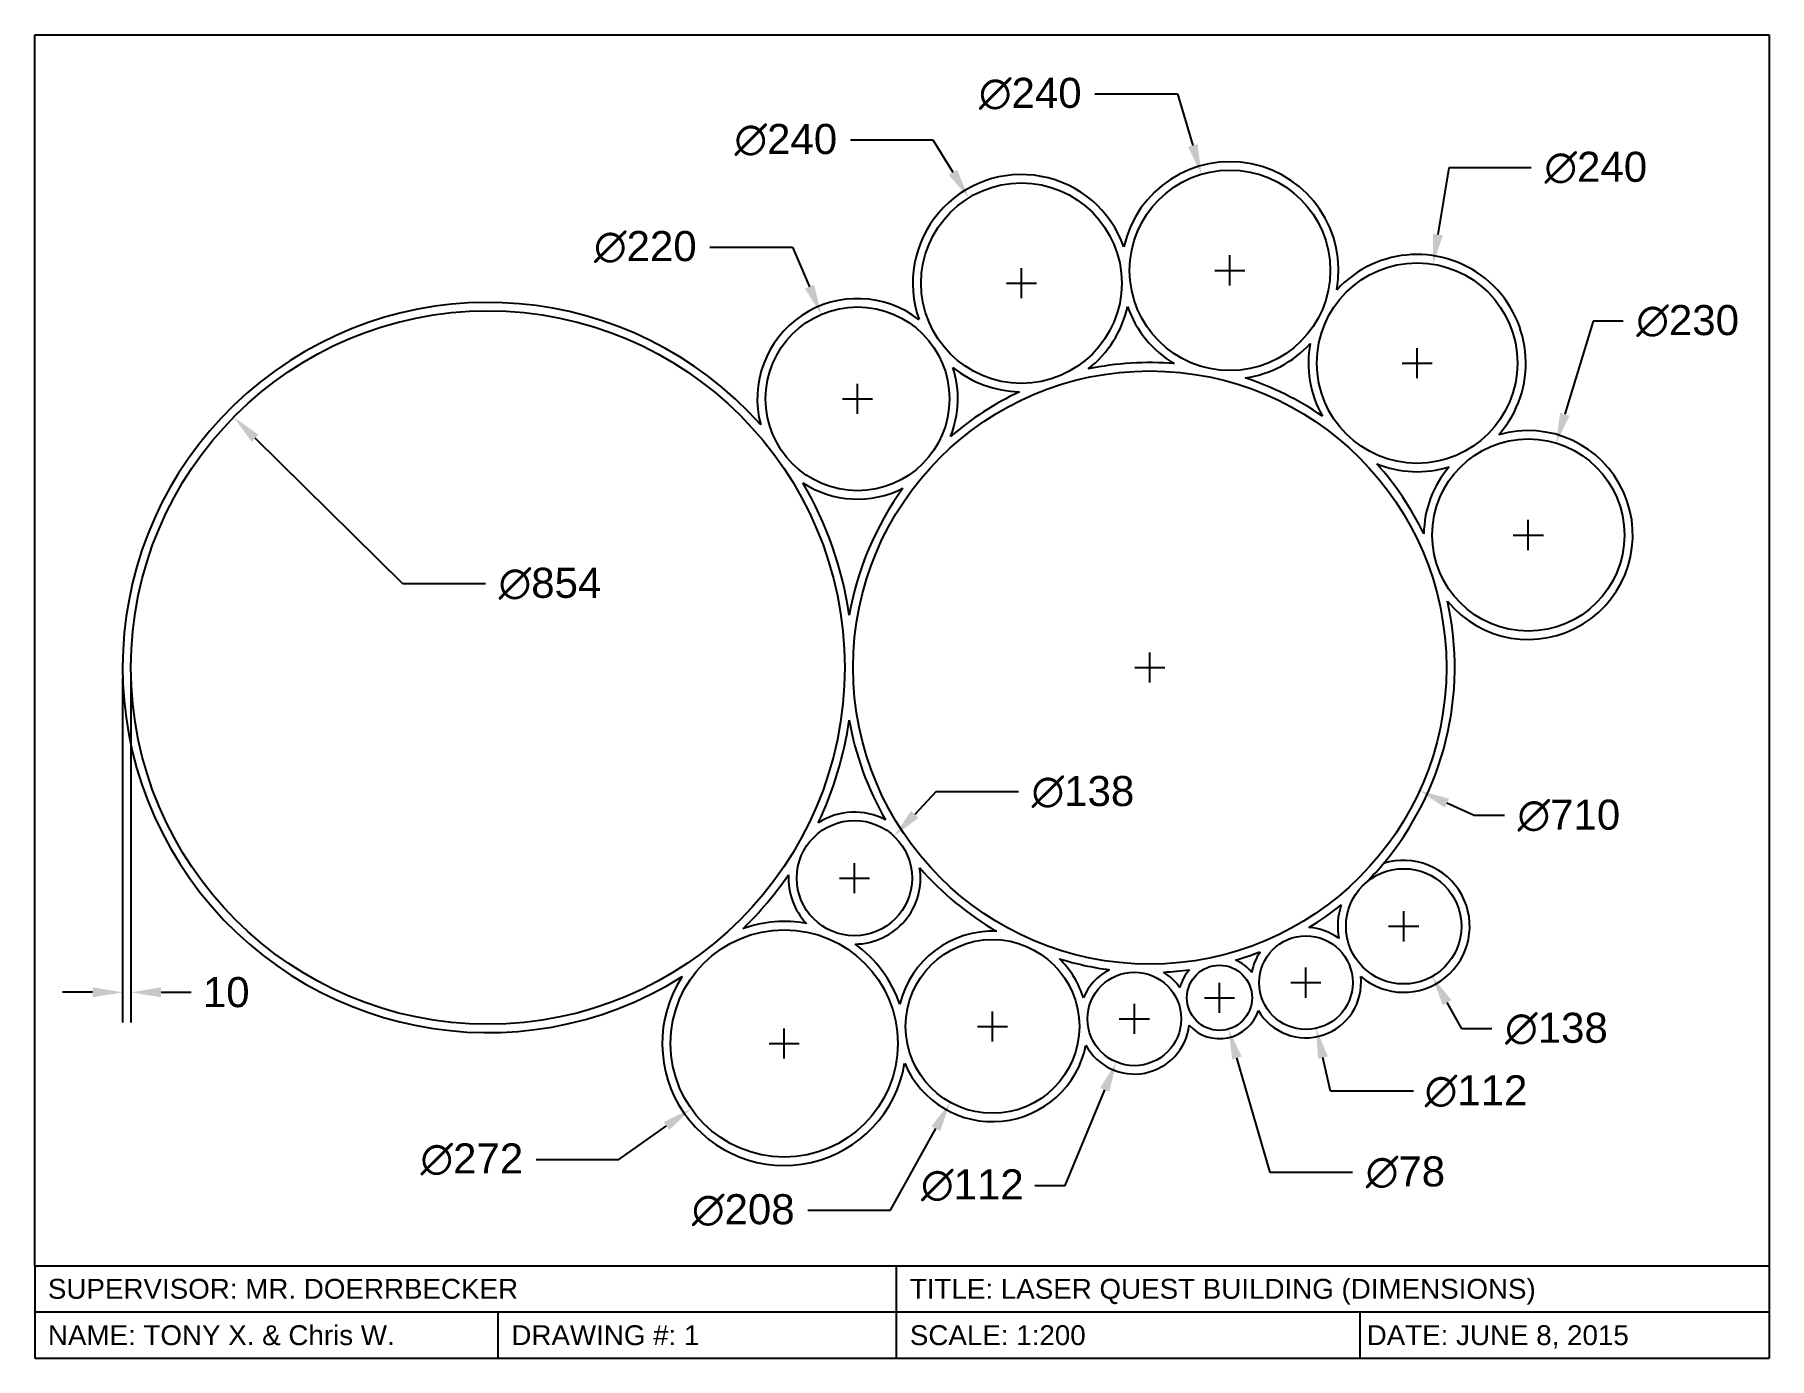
# Model space of a CAD drawing. Header units: inches. Extents: x 0 to 2076, y 0 to 1584.
import ezdxf

# ---------------------------------------------------------------- set-up
doc = ezdxf.new("R2010")
doc.units = ezdxf.units.IN
doc.header["$MEASUREMENT"] = 0
doc.linetypes.add('HIDDEN2', pattern=[0.1875, 0.125, -0.0625])
doc.layers.add('Text', color=5, linetype='Continuous')
doc.styles.get("Standard").update_dxf_attribs({"font": 'Arial.ttf'})
doc.dimstyles.get("Standard").update_dxf_attribs({"dimscale": 200, "dimtxt": 0.18, "dimasz": 0.18, "dimexe": 0.18, "dimexo": 0.0625, "dimgap": 0.09, "dimtad": 0, "dimtih": 1, "dimtoh": 1, "dimdec": 0, "dimzin": 0, "dimdsep": 46, "dimtxsty": 'Standard', "dimcen": 0.09, "dimadec": 0, "dimazin": 0, "dimtfac": 1, "dimtdec": 0, "dimtofl": 0, "dimtmove": 0, "dimatfit": 3, "dimfxl": 1, "dimtolj": 1, "dimtzin": 0, "dimarcsym": 0})

# ---------------------------------------------------------------- blocks, each defined once
blk = doc.blocks.new('*D1')
at = {"color": 0, "lineweight": -2, "transparency": 16777216}
for p, q in [((440.5, 927.1), (263.7, 1101.4)), ((539.4, 927.1), (440.5, 927.1))]:
    blk.add_line(p, q, dxfattribs=at)
at = {"color": 0, "transparency": 16777216}
blk.add_solid([(267.9, 1105.6), (259.5, 1097.1), (238.1, 1126.6)], dxfattribs=at)
at = {"layer": 'Defpoints', "color": 0, "transparency": 16777216}
for p in [(238.1, 1126.6), (846.3, 527.2)]:
    blk.add_point(p, dxfattribs=at)
at = {"color": 0, "transparency": 16777216, "insert": (616.6, 927.1), "char_height": 36, "attachment_point": 5}
blk.add_mtext('\\A1;∅854', dxfattribs=at)
blk = doc.blocks.new('*D2')
at = {"color": 0, "lineweight": -2, "transparency": 16777216}
for p, q in [((807.9, 1330.2), (906.8, 1330.2)), ((906.8, 1330.2), (927.1, 1282.7)), ((984.6, 1130.5), (984.6, 1166.5)), ((966.6, 1148.5), (1002.6, 1148.5))]:
    blk.add_line(p, q, dxfattribs=at)
at = {"color": 0, "transparency": 16777216}
blk.add_solid([(932.6, 1285.1), (921.6, 1280.4), (941.3, 1249.6)], dxfattribs=at)
at = {"layer": 'Defpoints', "color": 0, "transparency": 16777216}
for p in [(941.3, 1249.6), (1028, 1047.4)]:
    blk.add_point(p, dxfattribs=at)
at = {"color": 0, "transparency": 16777216, "insert": (730.7, 1330.2), "char_height": 36, "attachment_point": 5}
blk.add_mtext('\\A1;∅220', dxfattribs=at)
blk = doc.blocks.new('*D3')
at = {"color": 0, "lineweight": -2, "transparency": 16777216}
for p, q in [((976, 1458.4), (1074.8, 1458.4)), ((1074.8, 1458.4), (1098.7, 1419.7)), ((1162.7, 1287), (1198.7, 1287)), ((1180.7, 1269), (1180.7, 1305))]:
    blk.add_line(p, q, dxfattribs=at)
at = {"color": 0, "transparency": 16777216}
blk.add_solid([(1103.8, 1422.9), (1093.6, 1416.6), (1117.6, 1389.1)], dxfattribs=at)
at = {"layer": 'Defpoints', "color": 0, "transparency": 16777216}
for p in [(1117.6, 1389.1), (1243.7, 1184.9)]:
    blk.add_point(p, dxfattribs=at)
at = {"color": 0, "transparency": 16777216, "insert": (898.8, 1458.4), "char_height": 36, "attachment_point": 5}
blk.add_mtext('\\A1;∅240', dxfattribs=at)
blk = doc.blocks.new('*D4')
at = {"color": 0, "lineweight": -2, "transparency": 16777216}
for p, q in [((1268.5, 1513.6), (1367.4, 1513.6)), ((1367.4, 1513.6), (1385.7, 1451.8)), ((1430.2, 1284.3), (1430.2, 1320.3)), ((1412.2, 1302.3), (1448.2, 1302.3))]:
    blk.add_line(p, q, dxfattribs=at)
at = {"color": 0, "transparency": 16777216}
blk.add_solid([(1391.5, 1453.5), (1380, 1450.1), (1396, 1417.3)], dxfattribs=at)
at = {"layer": 'Defpoints', "color": 0, "transparency": 16777216}
for p in [(1396, 1417.3), (1464.4, 1187.3)]:
    blk.add_point(p, dxfattribs=at)
at = {"color": 0, "transparency": 16777216, "insert": (1191.3, 1513.6), "char_height": 36, "attachment_point": 5}
blk.add_mtext('\\A1;∅240', dxfattribs=at)
blk = doc.blocks.new('*D5')
at = {"color": 0, "lineweight": -2, "transparency": 16777216}
for p, q in [((1692, 1425.1), (1679.1, 1345.3)), ((1790.8, 1425.1), (1692, 1425.1)), ((1654.2, 1173.3), (1654.2, 1209.3)), ((1636.2, 1191.3), (1672.2, 1191.3))]:
    blk.add_line(p, q, dxfattribs=at)
at = {"color": 0, "transparency": 16777216}
blk.add_solid([(1673.2, 1346.3), (1685, 1344.4), (1673.3, 1309.8)], dxfattribs=at)
at = {"layer": 'Defpoints', "color": 0, "transparency": 16777216}
for p in [(1673.3, 1309.8), (1635.1, 1072.8)]:
    blk.add_point(p, dxfattribs=at)
at = {"color": 0, "transparency": 16777216, "insert": (1868, 1425.1), "char_height": 36, "attachment_point": 5}
blk.add_mtext('\\A1;∅240', dxfattribs=at)
blk = doc.blocks.new('*D6')
at = {"color": 0, "lineweight": -2, "transparency": 16777216}
for p, q in [((1864.8, 1241.6), (1831, 1130.1)), ((1900.8, 1241.6), (1864.8, 1241.6)), ((1787.2, 967.5), (1787.2, 1003.5)), ((1769.2, 985.5), (1805.2, 985.5))]:
    blk.add_line(p, q, dxfattribs=at)
at = {"color": 0, "transparency": 16777216}
blk.add_solid([(1825.2, 1131.8), (1836.7, 1128.3), (1820.5, 1095.6)], dxfattribs=at)
at = {"layer": 'Defpoints', "color": 0, "transparency": 16777216}
for p in [(1820.5, 1095.6), (1753.9, 875.5)]:
    blk.add_point(p, dxfattribs=at)
at = {"color": 0, "transparency": 16777216, "insert": (1977.9, 1241.6), "char_height": 36, "attachment_point": 5}
blk.add_mtext('\\A1;∅230', dxfattribs=at)
blk = doc.blocks.new('*D7')
at = {"color": 0, "lineweight": -2, "transparency": 16777216}
for p, q in [((1334.2, 808.9), (1334.2, 844.9)), ((1316.2, 826.9), (1352.2, 826.9)), ((1722.6, 649.6), (1689.9, 664.6)), ((1758.6, 649.6), (1722.6, 649.6))]:
    blk.add_line(p, q, dxfattribs=at)
at = {"color": 0, "transparency": 16777216}
blk.add_solid([(1692.4, 670), (1687.4, 659.1), (1657.1, 679.5)], dxfattribs=at)
at = {"layer": 'Defpoints', "color": 0, "transparency": 16777216}
for p in [(1011.2, 974.3), (1657.1, 679.5)]:
    blk.add_point(p, dxfattribs=at)
at = {"color": 0, "transparency": 16777216, "insert": (1835.8, 649.6), "char_height": 36, "attachment_point": 5}
blk.add_mtext('\\A1;∅710', dxfattribs=at)
blk = doc.blocks.new('*D8')
at = {"color": 0, "lineweight": -2, "transparency": 16777216}
for p, q in [((1078.3, 677.9), (1053, 651.1)), ((1177.2, 677.9), (1078.3, 677.9)), ((980.9, 556.8), (980.9, 592.8)), ((962.9, 574.8), (998.9, 574.8))]:
    blk.add_line(p, q, dxfattribs=at)
at = {"color": 0, "transparency": 16777216}
blk.add_solid([(1048.6, 655.3), (1057.4, 647), (1028.3, 625)], dxfattribs=at)
at = {"layer": 'Defpoints', "color": 0, "transparency": 16777216}
for p in [(1028.3, 625), (933.5, 524.6)]:
    blk.add_point(p, dxfattribs=at)
at = {"color": 0, "transparency": 16777216, "insert": (1254.3, 677.9), "char_height": 36, "attachment_point": 5}
blk.add_mtext('\\A1;∅138', dxfattribs=at)
blk = doc.blocks.new('*D9')
at = {"color": 0, "lineweight": -2, "transparency": 16777216}
for p, q in [((896.9, 358.9), (896.9, 394.9)), ((878.9, 376.9), (914.9, 376.9)), ((699.1, 238.1), (756.1, 278.1)), ((600, 238.1), (699.1, 238.1))]:
    blk.add_line(p, q, dxfattribs=at)
at = {"color": 0, "transparency": 16777216}
blk.add_solid([(752.7, 283), (759.5, 273.2), (785.6, 298.8)], dxfattribs=at)
at = {"layer": 'Defpoints', "color": 0, "transparency": 16777216}
for p in [(1008.2, 455), (785.6, 298.8)]:
    blk.add_point(p, dxfattribs=at)
at = {"color": 0, "transparency": 16777216, "insert": (523.1, 238.1), "char_height": 36, "attachment_point": 5}
blk.add_mtext('\\A1;∅272', dxfattribs=at)
blk = doc.blocks.new('*D10')
at = {"color": 0, "lineweight": -2, "transparency": 16777216}
for p, q in [((1146.1, 379.3), (1146.1, 415.3)), ((1128.1, 397.3), (1164.1, 397.3)), ((1023.9, 177.3), (1078.1, 274.9)), ((925.1, 177.3), (1023.9, 177.3))]:
    blk.add_line(p, q, dxfattribs=at)
at = {"color": 0, "transparency": 16777216}
blk.add_solid([(1072.9, 277.8), (1083.4, 272), (1095.6, 306.4)], dxfattribs=at)
at = {"layer": 'Defpoints', "color": 0, "transparency": 16777216}
for p in [(1196.5, 488.2), (1095.6, 306.4)]:
    blk.add_point(p, dxfattribs=at)
at = {"color": 0, "transparency": 16777216, "insert": (847.9, 177.3), "char_height": 36, "attachment_point": 5}
blk.add_mtext('\\A1;∅208', dxfattribs=at)
blk = doc.blocks.new('*D11')
at = {"color": 0, "lineweight": -2, "transparency": 16777216}
for p, q in [((1315.8, 388.3), (1315.8, 424.3)), ((1297.8, 406.3), (1333.8, 406.3)), ((1232.9, 207), (1280.5, 321.4)), ((1196.9, 207), (1232.9, 207))]:
    blk.add_line(p, q, dxfattribs=at)
at = {"color": 0, "transparency": 16777216}
blk.add_solid([(1274.9, 323.7), (1286, 319), (1294.3, 354.6)], dxfattribs=at)
at = {"layer": 'Defpoints', "color": 0, "transparency": 16777216}
for p in [(1337.3, 458), (1294.3, 354.6)]:
    blk.add_point(p, dxfattribs=at)
at = {"color": 0, "transparency": 16777216, "insert": (1122, 207), "char_height": 36, "attachment_point": 5}
blk.add_mtext('\\A1;∅112', dxfattribs=at)
blk = doc.blocks.new('*D12')
at = {"color": 0, "lineweight": -2, "transparency": 16777216}
for p, q in [((1417.7, 413.6), (1417.7, 449.6)), ((1399.7, 431.6), (1435.7, 431.6)), ((1478.2, 222.6), (1438.5, 359.6)), ((1577, 222.6), (1478.2, 222.6))]:
    blk.add_line(p, q, dxfattribs=at)
at = {"color": 0, "transparency": 16777216}
blk.add_solid([(1444.3, 361.2), (1432.8, 357.9), (1428.5, 394.2)], dxfattribs=at)
at = {"layer": 'Defpoints', "color": 0, "transparency": 16777216}
for p in [(1406.9, 469.1), (1428.5, 394.2)]:
    blk.add_point(p, dxfattribs=at)
at = {"color": 0, "transparency": 16777216, "insert": (1640.2, 222.6), "char_height": 36, "attachment_point": 5}
blk.add_mtext('\\A1;∅78', dxfattribs=at)
blk = doc.blocks.new('*D13')
at = {"color": 0, "lineweight": -2, "transparency": 16777216}
for p, q in [((1521.1, 431.7), (1521.1, 467.7)), ((1503.1, 449.7), (1539.1, 449.7)), ((1550.6, 319.6), (1541.5, 360)), ((1649.7, 319.6), (1550.6, 319.6))]:
    blk.add_line(p, q, dxfattribs=at)
at = {"color": 0, "transparency": 16777216}
blk.add_solid([(1547.3, 361.3), (1535.6, 358.6), (1533.5, 395.1)], dxfattribs=at)
at = {"layer": 'Defpoints', "color": 0, "transparency": 16777216}
for p in [(1508.8, 504.3), (1533.5, 395.1)]:
    blk.add_point(p, dxfattribs=at)
at = {"color": 0, "transparency": 16777216, "insert": (1724.7, 319.6), "char_height": 36, "attachment_point": 5}
blk.add_mtext('\\A1;∅112', dxfattribs=at)
blk = doc.blocks.new('*D14')
at = {"color": 0, "lineweight": -2, "transparency": 16777216}
for p, q in [((1638.1, 499.1), (1638.1, 535.1)), ((1620.1, 517.1), (1656.1, 517.1)), ((1707.7, 394.5), (1690, 425.8)), ((1743.7, 394.5), (1707.7, 394.5))]:
    blk.add_line(p, q, dxfattribs=at)
at = {"color": 0, "transparency": 16777216}
blk.add_solid([(1695.2, 428.8), (1684.8, 422.8), (1672.2, 457.1)], dxfattribs=at)
at = {"layer": 'Defpoints', "color": 0, "transparency": 16777216}
for p in [(1604, 577.1), (1672.2, 457.1)]:
    blk.add_point(p, dxfattribs=at)
at = {"color": 0, "transparency": 16777216, "insert": (1820.9, 394.5), "char_height": 36, "attachment_point": 5}
blk.add_mtext('\\A1;∅138', dxfattribs=at)
blk = doc.blocks.new('*D15')
at = {"color": 0, "lineweight": -2, "transparency": 16777216}
for p, q in [((105.2, 814.4), (105.2, 402.1)), ((115.2, 814.4), (115.2, 402.1)), ((69.2, 438.1), (33.2, 438.1)), ((151.2, 438.1), (187.2, 438.1))]:
    blk.add_line(p, q, dxfattribs=at)
at = {"color": 0, "transparency": 16777216}
for points in [[(69.2, 444.1), (69.2, 432.1), (105.2, 438.1)], [(151.2, 444.1), (151.2, 432.1), (115.2, 438.1)]]:
    blk.add_solid(points, dxfattribs=at)
at = {"layer": 'Defpoints', "color": 0, "transparency": 16777216}
for p in [(105.2, 826.9), (115.2, 826.9), (115.2, 438.1)]:
    blk.add_point(p, dxfattribs=at)
at = {"color": 0, "transparency": 16777216, "insert": (229.2, 438.1), "char_height": 36, "attachment_point": 5}
blk.add_mtext('\\A1;10', dxfattribs=at)

msp = doc.modelspace()

# ---------------------------------------------------------------- linework, layer by layer
for p, q in [((0, 1584.4), (2075.6, 1584.4)), ((0, 110.9), (0, 1584.4)), ((2075.6, 1584.4), (2075.6, 0)), ((0, 110.9), (2075.6, 110.9)), ((0, 110.9), (0, 0)), ((1031.4, 0), (1031.4, 110.9)), ((0, 55.5), (2075.6, 55.5)), ((554.5, 0), (554.5, 55.5)), ((1585.9, 0), (1585.9, 55.5)), ((0, 0), (2075.6, 0))]:
    msp.add_line(p, q)
for centre, radius in [((1430.2, 1302.3), 120), ((1180.7, 1287), 120), ((1654.2, 1191.3), 120), ((542.2, 826.9), 427), ((984.6, 1148.5), 110), ((1334.2, 826.9), 355), ((1787.2, 985.5), 115), ((980.9, 574.8), 69), ((1638.1, 517.1), 69), ((896.9, 376.9), 136), ((1146.1, 397.3), 104), ((1521.1, 449.7), 56), ((1315.8, 406.3), 56), ((1417.7, 431.6), 39)]:
    msp.add_circle(centre, radius)
for centre, radius, start, end in [((1430.2, 1302.3), 130, 349.5869, 167.5732), ((1180.7, 1287), 130, 19.458, 199.6243), ((1654.2, 1191.3), 130, 318.6511, 137.7022), ((984.6, 1148.5), 120, 52.1715, 195.111), ((542.2, 826.9), 437, 41.6363, 302.1636), ((1180.7, 1287), 130, 307.9063, 347.5732), ((1430.2, 1302.3), 130, 199.458, 239.1249), ((1430.2, 1302.3), 130, 278.0352, 317.7022), ((1654.2, 1191.3), 130, 169.5869, 209.2539), ((984.6, 1148.5), 120, 337.8542, 18.2863), ((1180.7, 1287), 130, 230.8335, 268.996), ((1334.2, 826.9), 365, 85.393, 101.6382), ((1334.2, 826.9), 365, 55.5219, 71.7672), ((1334.2, 826.9), 365, 115.264, 130.7792), ((1787.2, 985.5), 125, 219.2482, 106.4469), ((1334.2, 826.9), 365, 26.0095, 41.8961), ((1654.2, 1191.3), 130, 248.1642, 287.0955), ((1787.2, 985.5), 125, 139.2997, 179.3513), ((542.2, 826.9), 437, 8.2711, 30.3914), ((984.6, 1148.5), 120, 236.9167, 296.9099), ((1334.2, 826.9), 365, 143.9849, 170.0823), ((1334.2, 826.9), 365, 319.8009, 12.5899), ((542.2, 826.9), 437, 334.8064, 351.7289), ((1334.2, 826.9), 365, 189.9177, 209.9719), ((980.9, 574.8), 79, 62.0036, 123.2344), ((980.9, 574.8), 79, 270.5094, 9.0207), ((1334.2, 826.9), 365, 221.0524, 239.8837), ((1638.1, 517.1), 79, 229.4256, 107.9622), ((1334.2, 826.9), 365, 314.4537, 319.8009), ((542.2, 826.9), 437, 314.33, 325.4288), ((980.9, 574.8), 79, 177.0009, 223.488), ((1334.2, 826.9), 365, 301.4742, 308.9134), ((1638.1, 517.1), 79, 160.9451, 190.4813), ((896.9, 376.9), 146, 79.4643, 109.7536), ((1146.1, 397.3), 114, 87.4984, 166.5795), ((1521.1, 449.7), 66, 53.4696, 86.8769), ((896.9, 376.9), 146, 18.7151, 54.533), ((1334.2, 826.9), 365, 252.822, 262.3941), ((1146.1, 397.3), 114, 17.455, 45.2074), ((1334.2, 826.9), 365, 286.3614, 291.2604), ((1334.2, 826.9), 365, 289.2701, 291.2604), ((1521.1, 449.7), 66, 145.8577, 169.3808), ((896.9, 376.9), 146, 146.74, 350.64), ((1315.8, 406.3), 66, 116.9914, 157.577), ((1334.2, 826.9), 365, 272.6079, 277.5069), ((1334.2, 826.9), 365, 272.6079, 277.5069), ((1315.8, 406.3), 66, 34.4874, 58.0106), ((1417.7, 431.6), 49, 137.0346, 165.7769), ((1417.7, 431.6), 49, 38.0913, 66.8337), ((1521.1, 449.7), 66, 210.4345, 6.4372), ((1417.7, 431.6), 49, 222.1442, 341.724), ((1315.8, 406.3), 66, 208.5059, 353.4337), ((1146.1, 397.3), 114, 202.7756, 348.6279)]:
    msp.add_arc(centre, radius, start, end)

# ---------------------------------------------------------------- texts
at = {"layer": 'Text'}
for s, p in [('SUPERVISOR: MR. DOERRBECKER', (15.8, 71.3)), ('NAME: TONY X. & Chris W.', (15.8, 15.8)), ('DRAWING #: 1', (570.4, 15.8)), ('SCALE: 1:200', (1047.2, 15.8)), ('DATE: JUNE 8, 2015', (1593.8, 15.8))]:
    msp.add_text(s, height=23.766, dxfattribs=at).set_placement(p)
at = {"layer": 'Text', "linetype": 'HIDDEN2', "ltscale": 5}
msp.add_text('TITLE: LASER QUEST BUILDING (DIMENSIONS)', height=23.766, dxfattribs=at).set_placement((1047.2, 71.3))

# ---------------------------------------------------------------- dimensions: what is measured, and where the dimension line sits
for p1, p2, picture, middle in [((1464.4, 1187.3), (1396, 1417.3), '*D4', (1191.3, 1513.6)), ((1243.7, 1184.9), (1117.6, 1389.1), '*D3', (898.8, 1458.4)), ((1635.1, 1072.8), (1673.3, 1309.8), '*D5', (1868, 1425.1)), ((1028, 1047.4), (941.3, 1249.6), '*D2', (730.7, 1330.2)), ((1753.9, 875.5), (1820.5, 1095.6), '*D6', (1977.9, 1241.6)), ((846.3, 527.2), (238.1, 1126.6), '*D1', (616.6, 927.1)), ((933.5, 524.6), (1028.3, 625), '*D8', (1254.3, 677.9)), ((1508.8, 504.3), (1533.5, 395.1), '*D13', (1724.7, 319.6)), ((1196.5, 488.2), (1095.6, 306.4), '*D10', (847.9, 177.3)), ((1337.3, 458), (1294.3, 354.6), '*D11', (1122, 207)), ((1406.9, 469.1), (1428.5, 394.2), '*D12', (1640.2, 222.6)), ((1008.2, 455), (785.6, 298.8), '*D9', (523.1, 238.1))]:
    dim = msp.add_diameter_dim_2p(p1=p1, p2=p2, dimstyle='Standard')
    dim.commit()
    dim.dimension.update_dxf_attribs({"geometry": picture, "text_midpoint": middle, "dimtype": 163})
for p1, p2, picture, middle in [((1011.2, 974.3), (1657.1, 679.5), '*D7', (1835.8, 649.6)), ((1604, 577.1), (1672.2, 457.1), '*D14', (1820.9, 394.5))]:
    dim = msp.add_diameter_dim_2p(p1=p1, p2=p2, dimstyle='Standard')
    dim.commit()
    dim.dimension.update_dxf_attribs({"geometry": picture, "text_midpoint": middle})
dim = msp.add_aligned_dim(p1=(105.2, 826.9), p2=(115.2, 826.9), distance=-388.8, dimstyle='Standard')
dim.commit()
dim.dimension.update_dxf_attribs({"geometry": '*D15', "text_midpoint": (229.2, 438.1)})

doc.saveas('drawing.dxf')
